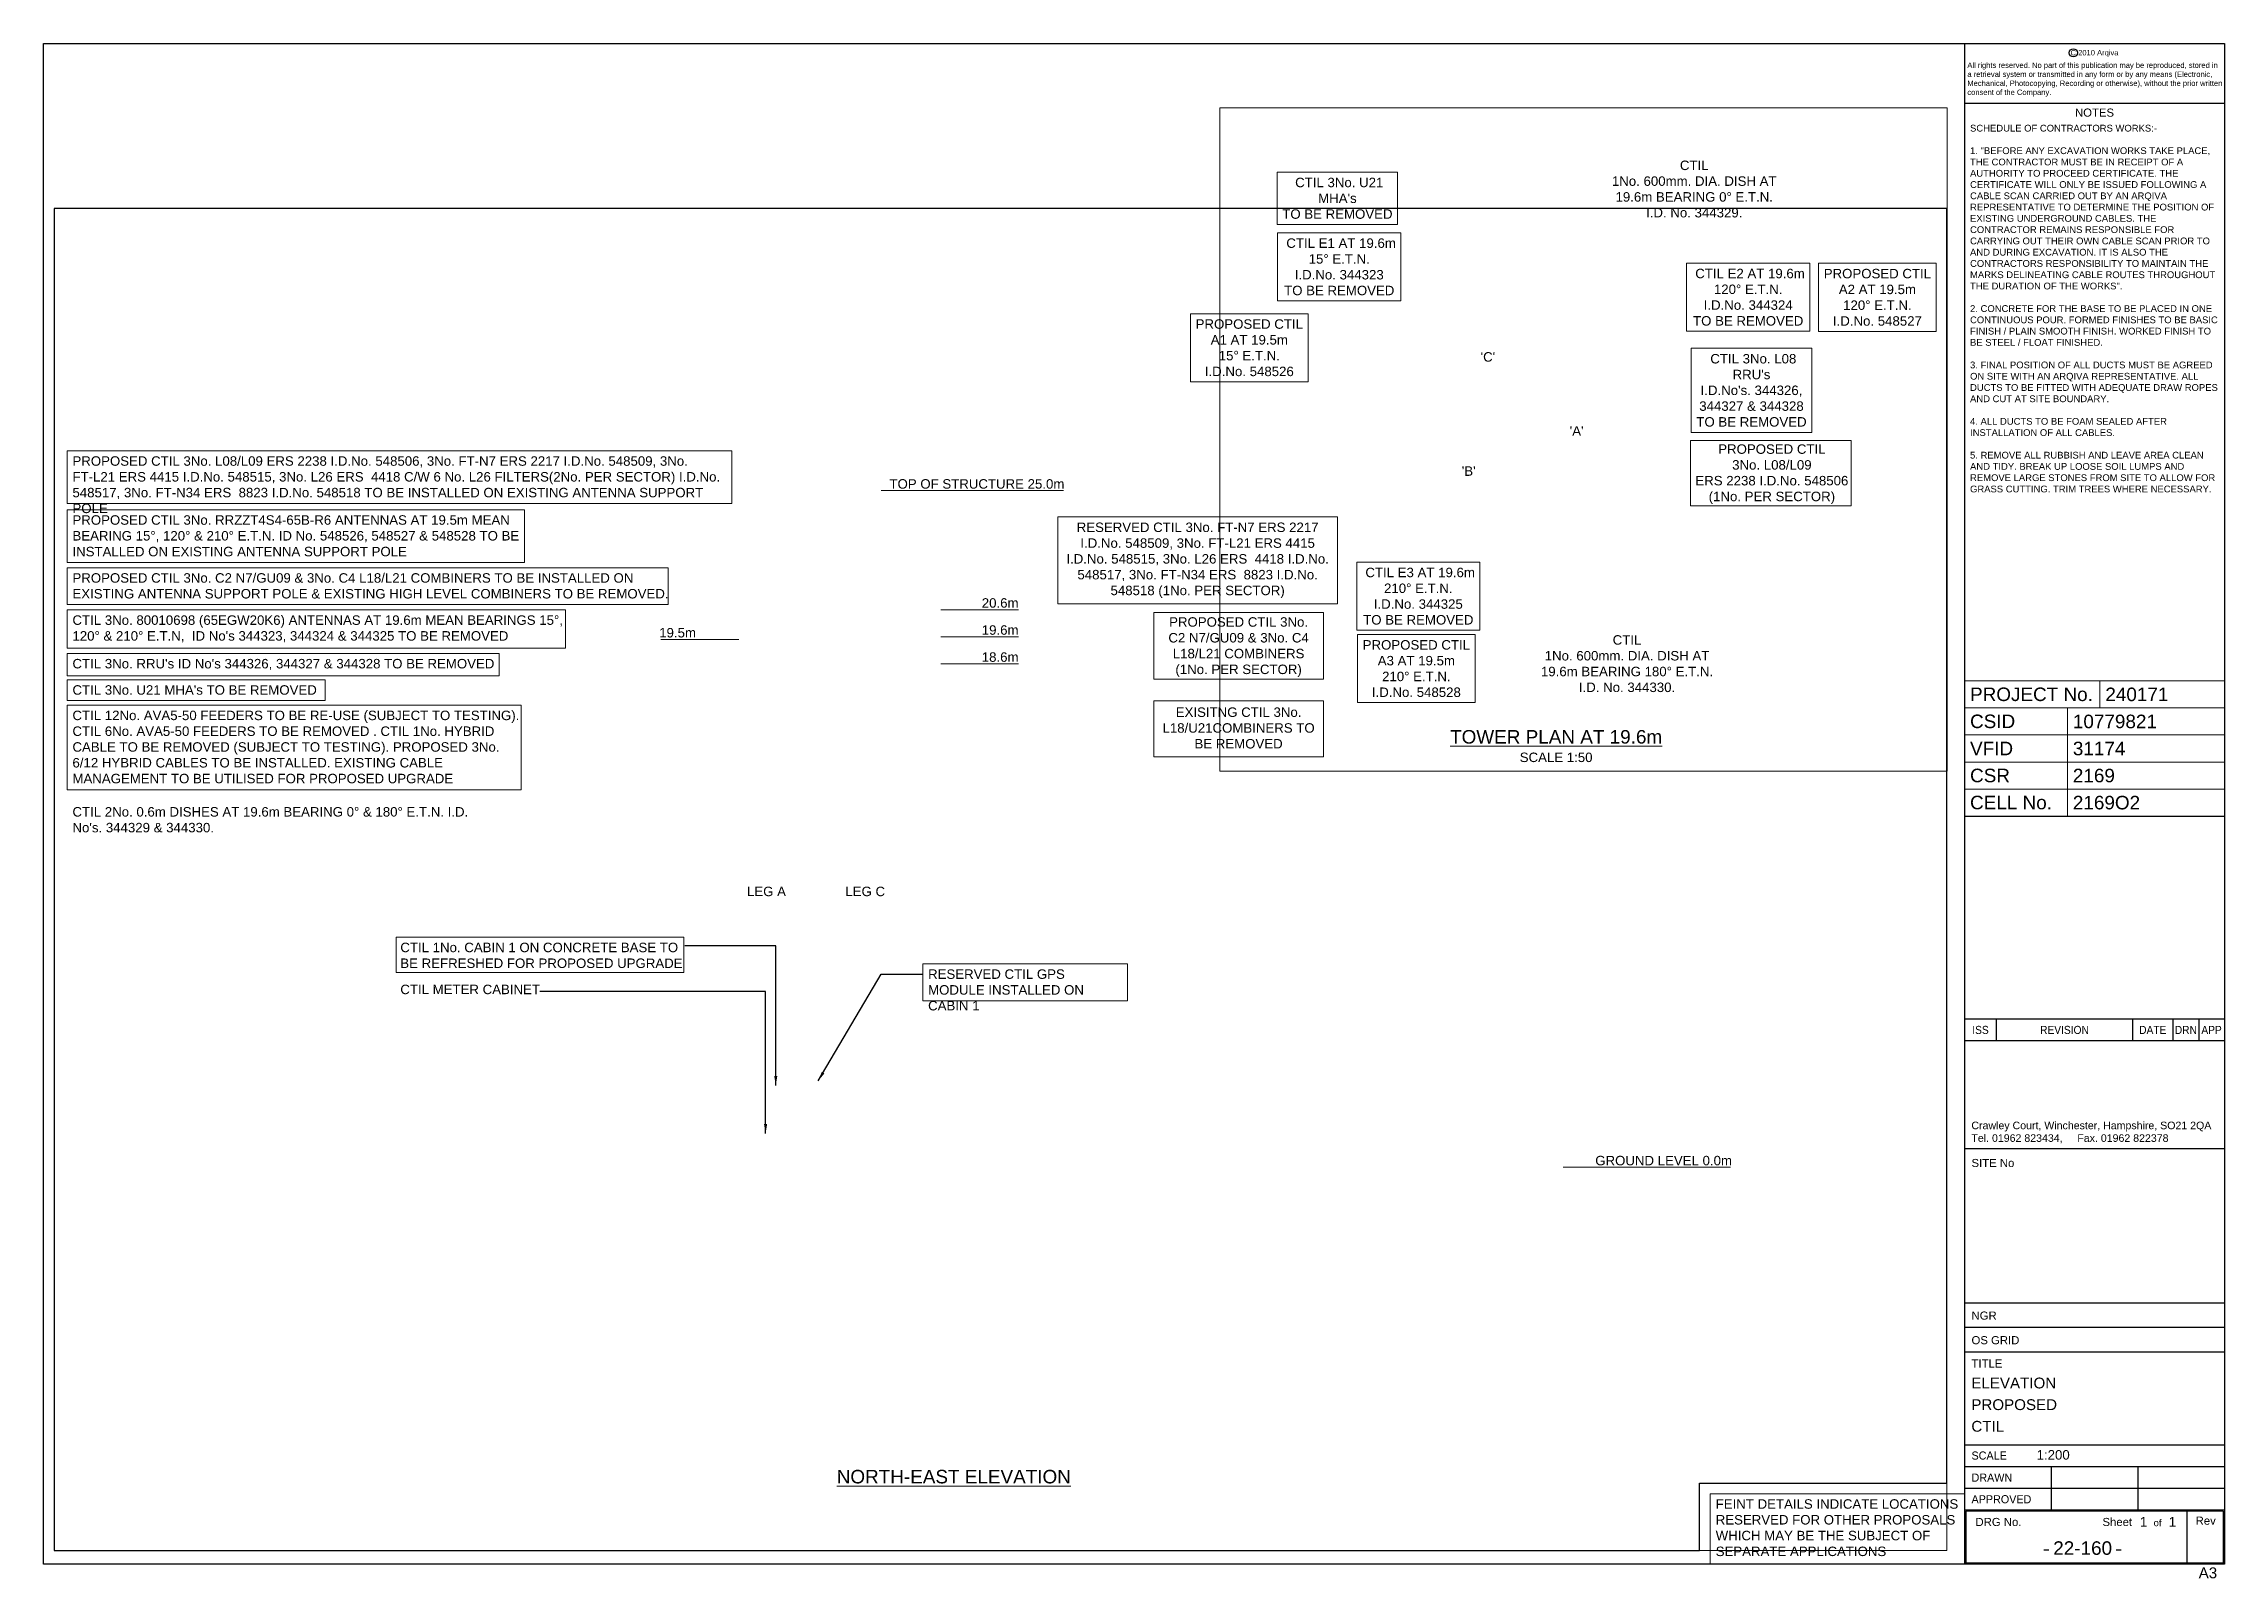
# Paper-space layout '22-160 CTIL ELEVATION' of a CAD drawing. Header units: millimetres. Extents: x 0 to 403, y -3 to 281.
import ezdxf
from ezdxf.enums import TextEntityAlignment as Align

# ---------------------------------------------------------------- set-up
doc = ezdxf.new("R2010")
doc.units = ezdxf.units.MM
doc.header["$LTSCALE"] = 30
doc.layers.add('ACAD ENTITIES HIDDEN', color=7, linetype='Continuous')
doc.layers.add('BORDER', color=7, linetype='Continuous', lineweight=25)
doc.layers.add('TEXT AND DIMENSIONS', color=7, linetype='Continuous', lineweight=13)
doc.layers.add('VIEWPORTS', color=7, linetype='Continuous', plot=False)
doc.styles.add('textstyle3', font='arial.ttf')
doc.styles.add('textstyle4', font='arial.ttf', dxfattribs={"width": 0.9})
doc.styles.add('textstyle5', font='arial.ttf', dxfattribs={"width": 0.95})
doc.dimstyles.new('QCADDimStyle', dxfattribs={"dimtxt": 1.75, "dimasz": 1.75, "dimexe": 1.75, "dimexo": 1.75, "dimgap": 0.75, "dimtad": 1, "dimtoh": 1, "dimzin": 12, "dimdsep": 46, "dimtxsty": 'Standard', "dimcen": 0.09, "dimclrt": 256, "dimazin": 3, "dimtfac": 1, "dimtdec": 4, "dimtofl": 0, "dimtmove": 2, "dimatfit": 3, "dimfxl": 1, "dimtolj": 1, "dimtzin": 0, "dimarcsym": 0})

# ---------------------------------------------------------------- blocks, each defined once
blk = doc.blocks.new('A3MAS')
at = {"layer": 'BORDER'}
for p, q in [((0, 281), (403, 281)), ((0, 0), (0, 281)), ((355, 281), (355, 0)), ((403, 281), (403, 0)), ((355, 270), (403, 270)), ((355, 138.24), (403, 138.24)), ((403, 100.74), (355, 100.74)), ((403, 96.74), (355, 96.74)), ((360.85, 100.74), (360.85, 96.74)), ((386.04, 100.74), (386.04, 96.74)), ((393.5, 100.74), (393.5, 96.74)), ((398.25, 100.74), (398.25, 96.74)), ((403, 76.74), (355, 76.74)), ((403, 48.21), (355, 48.21)), ((403, 43.71), (355, 43.71)), ((403, 39.21), (355, 39.21)), ((403, 22), (355, 22)), ((403, 18), (355, 18)), ((371, 18), (371, 10)), ((387, 18), (387, 10)), ((403, 14), (355, 14)), ((403, 10), (355, 10)), ((355.2, 9.8), (355.2, 0.2)), ((402.8, 9.8), (355.2, 9.8)), ((396.05, 9.8), (396.05, 0.2)), ((402.8, 9.8), (402.8, 0.2)), ((403, 0), (0, 0)), ((402.8, 0.2), (355.2, 0.2))]:
    blk.add_line(p, q, dxfattribs=at)
at = {"layer": 'BORDER', "const_width": 0.25}
for points in [[(369.61, 2.64), (370.61, 2.64)], [(382.95, 2.64), (383.95, 2.64)]]:
    blk.add_lwpolyline(points, dxfattribs=at)
at = {"layer": 'BORDER'}
blk.add_circle((375.08, 279.3), 0.764, dxfattribs=at)
at = {"layer": 'BORDER', "style": 'textstyle3'}
blk.add_text('NOTES', height=1.5, dxfattribs=at).set_placement((379, 267.5), align=Align.CENTER)
at = {"layer": 'BORDER'}
for s, style, width, p in [('ISS', 'textstyle4', 0.9, (357.93, 98.73)), ('REVISION', 'textstyle4', 0.9, (373.45, 98.73)), ('DATE', 'textstyle4', 0.9, (389.77, 98.73)), ('DRN', 'textstyle4', 0.9, (395.88, 98.73)), ('APP', 'textstyle4', 0.9, (400.63, 98.73)), ('DRAWN', 'textstyle5', 0.95, (360.03, 16)), ('APPROVED', 'textstyle5', 0.95, (361.8, 12))]:
    blk.add_text(s, height=1.5, dxfattribs=dict(at, style=style, width=width)).set_placement(p, align=Align.MIDDLE_CENTER)
at = {"layer": 'BORDER', "style": 'textstyle3'}
for s, p in [('SITE No', (356.27, 73.39)), ('NGR', (356.27, 45.19)), ('OS GRID', (356.27, 40.64)), ('TITLE', (356.27, 36.33)), ('DRG No.', (357, 7.05))]:
    blk.add_text(s, height=1.5, dxfattribs=at).set_placement(p)
at = {"layer": 'BORDER', "style": 'textstyle5', "width": 0.95}
blk.add_text('SCALE', height=1.5, dxfattribs=at).set_placement((356.27, 19.33))
at = {"layer": 'BORDER', "style": 'textstyle3'}
for s, height, p in [('Sheet', 1.5, (383.21, 7.83)), ('of', 1.25, (390.65, 7.67)), ('Rev', 1.5, (399.55, 8.03))]:
    blk.add_text(s, height=height, dxfattribs=at).set_placement(p, align=Align.MIDDLE)
for s, insert, char_height, attachment_point in [('C 2010 Arqiva', (379, 279.82), 1, 2), ('A3', (399.96, -1.61), 2, 5)]:
    blk.add_mtext(s, dxfattribs=dict(at, insert=insert, char_height=char_height, attachment_point=attachment_point))
at = {"layer": 'BORDER', "attachment_point": 1, "style": 'textstyle3'}
for s, insert, char_height, width in [('All rights reserved. No part of this publication may be reproduced, stored in a retrieval system or transmitted in any form or by any means (Electronic, Mechanical, Photocopying, Recording or otherwise), without the prior written consent of the Company.', (355.5, 277.51), 1, 47), ('Crawley Court, Winchester, Hampshire, SO21 2QA\\PTel. 01962 823434,     Fax. 01962 822378', (356.25, 81.78), 1.4, 45.75)]:
    blk.add_mtext(s, dxfattribs=dict(at, insert=insert, char_height=char_height, width=width))
at = {"layer": 'BORDER', "style": 'textstyle3'}
for tag, p, height in [('TITLE1', (356.24, 32.48), 2), ('TITLE2', (356.24, 28.48), 2), ('TITLE3', (356.24, 24.48), 2), ('SCALE', (368.3, 19.33), 1.75)]:
    blk.add_attdef(tag, p, '', height=height, dxfattribs=at)
for tag, height, p in [('SHTNO', 1.8, (388.07, 7.83)), ('SHTOF', 1.8, (393.4, 7.83)), ('USERIDCATEGORY', 2.5, (376.81, 2.98))]:
    blk.add_attdef(tag, text='', height=height, dxfattribs=at).set_placement(p, align=Align.MIDDLE)

psp = doc.layouts.new('22-160 CTIL ELEVATION')

# ---------------------------------------------------------------- linework, layer by layer
at = {"layer": 'TEXT AND DIMENSIONS'}
for p, q in [((154.76, 198.39), (188.49, 198.39)), ((165.79, 176.39), (180.16, 176.39)), ((114.09, 170.89), (128.46, 170.89)), ((165.79, 171.39), (180.16, 171.39)), ((165.79, 166.39), (180.16, 166.39)), ((355, 163.24), (403, 163.24)), ((380, 158.24), (380, 163.24)), ((355, 158.24), (403, 158.24)), ((374, 143.24), (374, 158.24)), ((355, 153.24), (403, 153.24)), ((355, 148.24), (403, 148.24)), ((355, 143.24), (403, 143.24)), ((374, 138.24), (374, 143.24)), ((280.81, 73.39), (311.74, 73.39)), ((355, 13), (308, 13)), ((308, 13), (308, 0))]:
    psp.add_line(p, q, dxfattribs=at)
for points in [[(227.96, 257.24), (250.22, 257.24), (250.22, 247.57), (227.96, 247.57)], [(228.04, 246.05), (250.82, 246.05), (250.82, 233.44), (228.04, 233.44)], [(303.61, 240.43), (326.39, 240.43), (326.39, 227.83), (303.61, 227.83)], [(327.99, 240.4), (349.76, 240.4), (349.76, 227.82), (327.99, 227.82)], [(211.93, 231.09), (233.69, 231.09), (233.69, 218.5), (211.93, 218.5)], [(304.48, 224.7), (326.74, 224.7), (326.74, 209.15), (304.48, 209.15)], [(4.33, 205.74), (127.19, 205.74), (127.19, 196.03), (4.33, 196.03)], [(304.33, 207.68), (334.02, 207.68), (334.02, 195.61), (304.33, 195.61)], [(4.33, 194.84), (88.89, 194.84), (88.89, 185.13), (4.33, 185.13)], [(187.41, 193.57), (239.11, 193.57), (239.11, 177.48), (187.41, 177.48)], [(115.39, 184.13), (4.33, 184.13), (4.33, 177.37), (115.39, 177.37)], [(242.65, 185.18), (265.43, 185.18), (265.43, 172.58), (242.65, 172.58)], [(4.33, 176.34), (96.46, 176.34), (96.46, 169.26), (4.33, 169.26)], [(205.15, 175.89), (236.52, 175.89), (236.52, 163.53), (205.15, 163.53)], [(242.8, 171.79), (264.56, 171.79), (264.56, 159.21), (242.8, 159.21)], [(4.33, 168.29), (84.19, 168.29), (84.19, 164.16), (4.33, 164.16)], [(4.33, 163.43), (52.06, 163.43), (52.06, 159.62), (4.33, 159.62)], [(4.33, 143.13), (88.27, 143.13), (88.27, 158.73), (4.33, 158.73)], [(205.15, 159.56), (236.52, 159.56), (236.52, 149.22), (205.15, 149.22)], [(65.16, 115.86), (118.33, 115.86), (118.33, 109.35), (65.16, 109.35)], [(162.45, 110.92), (200.31, 110.92), (200.31, 104.13), (162.45, 104.13)]]:
    psp.add_lwpolyline(points, close=True, dxfattribs=at)
at = {"layer": 'VIEWPORTS'}
psp.add_lwpolyline([(82.89, 250.54), (82.89, 250.54), (1.93, 250.54), (1.93, 2.52), (306, 2.52), (306, 15), (351.72, 15), (351.72, 250.54)], close=True, dxfattribs=at)

# ---------------------------------------------------------------- block references
at = {"layer": 'BORDER'}
psp.add_blockref('A3MAS', (0, 0), dxfattribs=at).add_auto_attribs({'USERIDCATEGORY': '22-160', 'SCALE': '1:200', 'SHTNO': '1', 'SHTOF': '1', 'TITLE1': 'ELEVATION', 'TITLE2': 'PROPOSED', 'TITLE3': 'CTIL'})

# ---------------------------------------------------------------- texts
at = {"layer": 'ACAD ENTITIES HIDDEN', "insert": (356, 266), "char_height": 1.25, "width": 46, "attachment_point": 1, "style": 'textstyle3'}
psp.add_mtext('SCHEDULE OF CONTRACTORS WORKS:-\\P\\P1. "BEFORE ANY EXCAVATION WORKS TAKE PLACE, THE CONTRACTOR MUST BE IN RECEIPT OF A AUTHORITY TO PROCEED CERTIFICATE. THE CERTIFICATE WILL ONLY BE ISSUED FOLLOWING A CABLE SCAN CARRIED OUT BY AN ARQIVA REPRESENTATIVE TO DETERMINE THE POSITION OF EXISTING UNDERGROUND CABLES. THE CONTRACTOR REMAINS RESPONSIBLE FOR CARRYING OUT THEIR OWN CABLE SCAN PRIOR TO AND DURING EXCAVATION. IT IS ALSO THE CONTRACTORS RESPONSIBILITY TO MAINTAIN THE MARKS DELINEATING CABLE ROUTES THROUGHOUT THE DURATION OF THE WORKS".\\P\\P2. CONCRETE FOR THE BASE TO BE PLACED IN ONE CONTINUOUS POUR. FORMED FINISHES TO BE BASIC FINISH / PLAIN SMOOTH FINISH. WORKED FINISH TO BE STEEL / FLOAT FINISHED.\\P\\P3. FINAL POSITION OF ALL DUCTS MUST BE AGREED ON SITE WITH AN ARQIVA REPRESENTATIVE. ALL DUCTS TO BE FITTED WITH ADEQUATE DRAW ROPES AND CUT AT SITE BOUNDARY.\\P\\P4. ALL DUCTS TO BE FOAM SEALED AFTER INSTALLATION OF ALL CABLES.\\P\\P5. REMOVE ALL RUBBISH AND LEAVE AREA CLEAN AND TIDY. BREAK UP LOOSE SOIL LUMPS AND REMOVE LARGE STONES FROM SITE TO ALLOW FOR GRASS CUTTING. TRIM TREES WHERE NECESSARY.', dxfattribs=at)
at = {"layer": 'TEXT AND DIMENSIONS', "style": 'textstyle3'}
for s, p in [('TOP OF STRUCTURE 25.0m ', (156.31, 198.76)), ('20.6m ', (173.37, 176.76)), ('19.6m ', (173.37, 171.76)), ('19.5m ', (113.76, 171.26)), ('18.6m ', (173.37, 166.76)), ('LEG A', (129.98, 123.45)), ('LEG C', (148.16, 123.45))]:
    psp.add_text(s, height=1.75, rotation=0, dxfattribs=at).set_placement(p)
for s, insert, char_height, width, attachment_point in [('CTIL\\P1No. 600mm. DIA. DISH AT 19.6m BEARING 0%%D E.T.N. I.D. No. 344329.', (305.03, 254.12), 1.75, 32.3172, 5), (" CTIL 3No. U21 MHA's\\PTO BE REMOVED", (239.09, 252.41), 1.75, 20.2631, 5), (' CTIL E1 AT 19.6m \\P15%%D E.T.N.\\PI.D.No. 344323\\PTO BE REMOVED', (239.43, 239.74), 1.75, 20.7835, 5), (' CTIL E2 AT 19.6m \\P120%%D E.T.N.\\PI.D.No. 344324\\PTO BE REMOVED', (315, 234.13), 1.75, 20.7835, 5), ('PROPOSED CTIL\\PA2 AT 19.5m \\P120%%D E.T.N.\\PI.D.No. 548527', (338.88, 234.11), 1.75, 19.7641, 5), ('PROPOSED CTIL\\PA1 AT 19.5m \\P15%%D E.T.N.\\PI.D.No. 548526', (222.81, 224.79), 1.75, 19.7641, 5), ("'C'", (266.9, 223.09), 1.75, 19.6934, 5), (" CTIL 3No. L08\\PRRU's\\PI.D.No's. 344326, 344327 & 344328\\PTO BE REMOVED", (315.61, 216.92), 1.75, 20.2631, 5), ("'A'", (283.3, 209.42), 1.75, 19.6934, 5), ('\\pxqc;PROPOSED CTIL \\P3No. L08/L09\\PERS 2238 I.D.No. 548506\\P(1No. PER SECTOR)', (319.38, 201.43), 1.75, 28.1739, 5), ('PROPOSED CTIL 3No. L08/L09 ERS 2238 I.D.No. 548506, 3No. FT-N7 ERS 2217 I.D.No. 548509, 3No. FT-L21 ERS 4415 I.D.No. 548515, 3No. L26 ERS  4418 C/W 6 No. L26 FILTERS(2No. PER SECTOR) I.D.No. 548517, 3No. FT-N34 ERS  8823 I.D.No. 548518 TO BE INSTALLED ON EXISTING ANTENNA SUPPORT POLE', (5.33, 204.74), 1.75, 121.8669, 1), ("'B'", (263.35, 202), 1.75, 19.6934, 5), ('PROPOSED CTIL 3No. RRZZT4S4-65B-R6 ANTENNAS AT 19.5m MEAN BEARING 15%%D, 120%%D & 210%%D E.T.N. ID No. 548526, 548527 & 548528 TO BE INSTALLED ON EXISTING ANTENNA SUPPORT POLE', (5.33, 193.84), 1.75, 82.4561, 1), ('\\pxqc;RESERVED CTIL 3No. FT-N7 ERS 2217 I.D.No. 548509, 3No. FT-L21 ERS 4415 I.D.No. 548515, 3No. L26 ERS  4418 I.D.No. 548517, 3No. FT-N34 ERS  8823 I.D.No. 548518 (1No. PER SECTOR)', (213.26, 185.52), 1.75, 51.1011, 5), ('\\pxql;PROPOSED CTIL 3No. C2 N7/GU09 & 3No. C4 L18/L21 COMBINERS TO BE INSTALLED ON EXISTING ANTENNA SUPPORT POLE & EXISTING HIGH LEVEL COMBINERS TO BE REMOVED.', (5.33, 183.13), 1.75, 109.9762, 1), (' CTIL E3 AT 19.6m \\P210%%D E.T.N.\\PI.D.No. 344325\\PTO BE REMOVED', (254.04, 178.88), 1.75, 20.7835, 5), ("CTIL 3No. 80010698 (65EGW20K6) ANTENNAS AT 19.6m MEAN BEARINGS 15%%D, 120%%D & 210%%D E.T.N,  ID No's 344323, 344324 & 344325 TO BE REMOVED", (5.33, 175.34), 1.75, 90.4541, 1), ('\\pxqc;PROPOSED CTIL 3No. C2 N7/GU09 & 3No. C4 L18/L21 COMBINERS\\P(1No. PER SECTOR)', (220.83, 169.48), 1.75, 29.37, 5), ('PROPOSED CTIL\\PA3 AT 19.5m \\P210%%D E.T.N.\\PI.D.No. 548528', (253.68, 165.5), 1.75, 19.7641, 5), ('CTIL\\P1No. 600mm. DIA. DISH AT 19.6m BEARING 180%%D E.T.N. I.D. No. 344330.', (292.61, 166.41), 1.75, 32.3172, 5), ("CTIL 3No. RRU's ID No's 344326, 344327 & 344328 TO BE REMOVED", (5.33, 167.29), 1.75, 77.8662, 1), ("CTIL 3No. U21 MHA's TO BE REMOVED", (5.33, 162.43), 1.75, 45.7276, 1), ('\\pxql;CTIL 12No. AVA5-50 FEEDERS TO BE RE-USE (SUBJECT TO TESTING). CTIL 6No. AVA5-50 FEEDERS TO BE REMOVED{\\A1; . CTIL 1No. HYBRID CABLE TO BE REMOVED }(SUBJECT TO TESTING). PROPOSED 3No. 6/12 HYBRID CABLES TO BE INSTALLED. EXISTING CABLE MANAGEMENT TO BE UTILISED FOR PROPOSED UPGRADE', (5.33, 157.73), 1.75, 82.4, 1), ('\\pxqc;EXISITNG CTIL 3No. L18/U21COMBINERS TO BE REMOVED', (220.83, 154.52), 1.75, 29.37, 5), ('{\\LTOWER PLAN AT 19.6m\\P\\H0.7x;\\lSCALE 1:50}', (279.51, 154.15), 2.5, 76.9855, 2), ("CTIL 2No. 0.6m DISHES AT 19.6m BEARING 0%%D & 180%%D E.T.N. I.D. No's. 344329 & 344330. ", (5.33, 139.91), 1.75, 78.3151, 1), ('RESERVED CTIL GPS MODULE INSTALLED ON CABIN 1', (163.45, 109.92), 1.75, 36.2936, 1), ('GROUND LEVEL 0.0m', (286.74, 75.46), 1.75, 29.4633, 1), ('{\\LNORTH-EAST ELEVATION}', (168.2, 17.43), 2.5, 49.1036, 2), ('FEINT DETAILS INDICATE LOCATIONS RESERVED FOR OTHER PROPOSALS WHICH MAY BE THE SUBJECT OF SEPARATE APPLICATIONS', (309, 12), 1.75, 48.6012, 1)]:
    psp.add_mtext(s, dxfattribs=dict(at, insert=insert, char_height=char_height, width=width, attachment_point=attachment_point))
at = {"layer": 'TEXT AND DIMENSIONS', "char_height": 2.5, "attachment_point": 4, "style": 'textstyle3'}
for s, insert in [('PROJECT No.', (356, 160.74)), ('CSID', (356, 155.74)), ('VFID', (356, 150.74)), ('CSR', (356, 145.74)), ('CELL No.', (356, 140.74))]:
    psp.add_mtext(s, dxfattribs=dict(at, insert=insert))
at = {"layer": 'TEXT AND DIMENSIONS', "char_height": 1.75, "attachment_point": 1, "rotation": 359.9968, "style": 'textstyle3'}
for s, insert, width in [('\\pxt6;CTIL 1No. CABIN 1 ON CONCRETE BASE TO BE REFRESHED FOR PROPOSED UPGRADE', (65.92, 114.85), 52.0496), ('\\pxt6;CTIL METER CABINET', (65.92, 107.09), 25.7769)]:
    psp.add_mtext(s, dxfattribs=dict(at, insert=insert, width=width))
at = {"layer": 'TEXT AND DIMENSIONS', "style": 'textstyle3'}
for tag, p in [('240171', (381, 159.49)), ('10779821', (375, 154.49)), ('31174', (375, 149.49)), ('2169', (375, 144.49)), ('2169O2', (375, 139.49))]:
    psp.add_attdef(tag, p, '', height=2.5, dxfattribs=at)

# ---------------------------------------------------------------- leaders
at = {"layer": 'TEXT AND DIMENSIONS'}
for points in [[(135.3, 88.47), (135.3, 114.28), (118.47, 114.28)], [(143.16, 89.33), (154.75, 109.01), (162.45, 109.01)], [(133.42, 79.58), (133.42, 105.81), (91.69, 105.81)]]:
    psp.add_leader(points, dimstyle='QCADDimStyle', dxfattribs=at)

# ---------------------------------------------------------------- viewports
at = {"layer": 'VIEWPORTS'}
for center, size, view_center_point, view_height, status in [((284.55, 207.86), (134.39, 122.5701), (283004.4, 75721.55), 6128.5066, 5), ((176.82, 126.53), (349.78, 248.0185), (211524.01, -49215.63), 49603.6983, 4), ((379, 38.37), (48, 76.739), (24, -50.12), 76.739, 3)]:
    psp.add_viewport(center=center, size=size, view_center_point=view_center_point, view_height=view_height, status=status, dxfattribs=at)
psp.add_viewport(center=(379, 117.49), size=(48, 41.5), view_center_point=(24, 16.7), view_height=41.5, dxfattribs=at)

doc.saveas('drawing.dxf')
